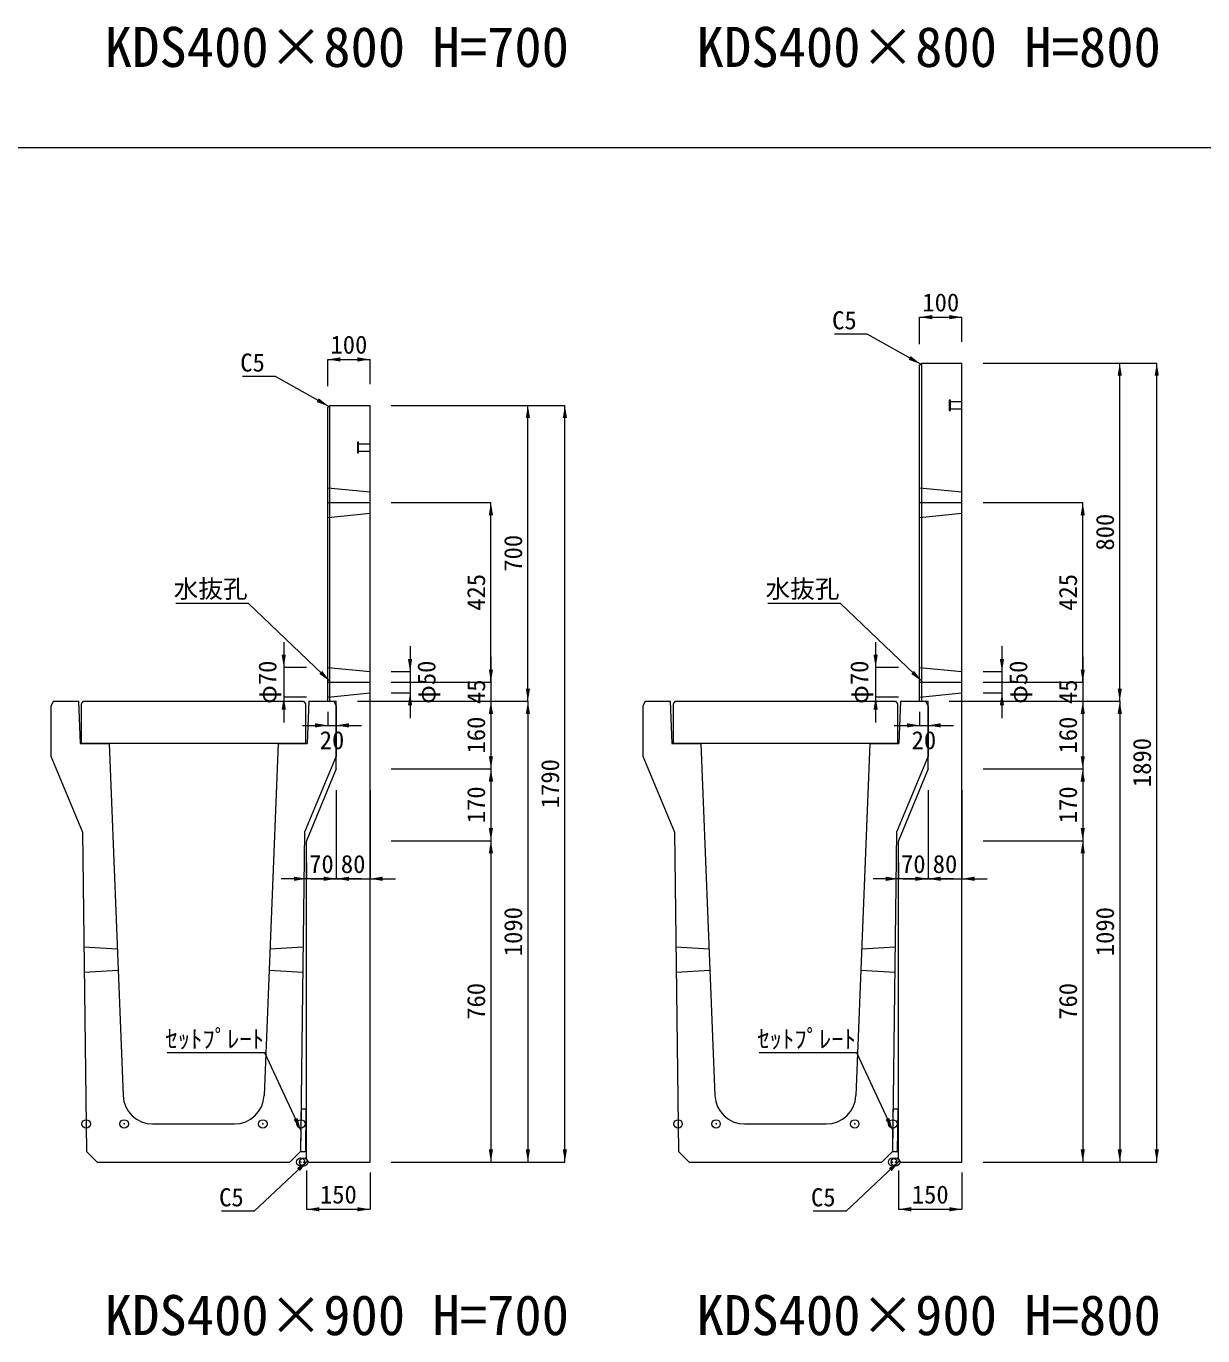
# Model space of a CAD drawing. Units: millimetres at full size, sheet at 1:40. Extents: x 172874 to 199766, y 869448 to 902797.
# Drawn here: x 179708 to 182491, y 872738 to 875836 of the extents above; entities that cross this region are included whole.
import ezdxf
from ezdxf.enums import TextEntityAlignment as Align

# ---------------------------------------------------------------- set-up
doc = ezdxf.new("R2010")
doc.units = ezdxf.units.MM
doc.header["$LTSCALE"] = 40
doc.header["$PDMODE"] = 32
doc.header["$PDSIZE"] = 20
for name, pattern in [('DASHED', [7.5, 6, -1.5]), ('USER2', [4.7625, 3.175, -1.5875]), ('USER3', [1.35, 0.75, -0.6])]:
    doc.linetypes.add(name, pattern=pattern)
for name, color, linetype, lineweight in [('セットプレート', 3, 'Continuous', 13), ('パネックスKDS', 2, 'Continuous', 13), ('図枠', 5, 'Continuous', 13), ('寸法線', 7, 'Continuous', 13), ('引出線', 4, 'Continuous', 13), ('本体', 2, 'Continuous', 13), ('補助線', 8, 'Continuous', 13), ('ｲﾝｻｰﾄ', 3, 'USER3', 5)]:
    doc.layers.add(name, color=color, linetype=linetype, lineweight=lineweight)
doc.layers.add('文字', color=7, linetype='Continuous')
doc.styles.add('ＭＳ ゴシック', font='')
doc.styles.get('ＭＳ ゴシック').set_extended_font_data('MS Gothic')

# ---------------------------------------------------------------- blocks, each defined once
blk = doc.blocks.new('filled_arrow')
at = {"color": 0, "linetype": 'Continuous', "lineweight": -2}
blk.add_solid([(7.5, 1.25), (0, 0), (7.5, -1.25)], dxfattribs=at)

msp = doc.modelspace()

# ---------------------------------------------------------------- linework, layer by layer
at = {"layer": 'セットプレート'}
for points in [[(180356.99, 873173.73), (180368.99, 873173.58), (180370.22, 873273.57), (180358.22, 873273.72)], [(181756.99, 873173.73), (181768.99, 873173.58), (181770.22, 873273.57), (181758.22, 873273.72)]]:
    msp.add_lwpolyline(points, close=True, dxfattribs=at)
at = {"layer": 'パネックスKDS'}
for p, q in [((181821.29, 875033.73), (181826.29, 875038.73)), ((181821.29, 874238.73), (181821.29, 875033.73)), ((181826.29, 875038.73), (181921.29, 875038.73)), ((181921.29, 873148.73), (181921.29, 875038.73)), ((180421.29, 874933.73), (180426.29, 874938.73)), ((180421.29, 874238.73), (180421.29, 874933.73)), ((180426.29, 874938.73), (180521.29, 874938.73)), ((180521.29, 873148.73), (180521.29, 874938.73)), ((180421.29, 874238.73), (180441.29, 874238.73)), ((180441.29, 874078.73), (180441.29, 874238.73)), ((181821.29, 874238.73), (181841.29, 874238.73)), ((181841.29, 874078.73), (181841.29, 874238.73)), ((180441.29, 874078.73), (180371.29, 873908.73)), ((181841.29, 874078.73), (181771.29, 873908.73)), ((180371.29, 873153.73), (180371.29, 873908.73)), ((181771.29, 873153.73), (181771.29, 873908.73)), ((180371.29, 873153.73), (180376.29, 873148.73)), ((181771.29, 873153.73), (181776.29, 873148.73)), ((180376.29, 873148.73), (180521.29, 873148.73)), ((181776.29, 873148.73), (181921.29, 873148.73))]:
    msp.add_line(p, q, dxfattribs=at)
at = {"layer": 'パネックスKDS', "lineweight": 5}
for p, q in [((181826.29, 874238.73), (181826.29, 875038.73)), ((180426.29, 874238.73), (180426.29, 874938.73))]:
    msp.add_line(p, q, dxfattribs=at)
at = {"layer": 'パネックスKDS', "linetype": 'DASHED', "lineweight": 9}
for p, q in [((180421.29, 874743.73), (180521.29, 874733.73)), ((181821.29, 874743.73), (181921.29, 874733.73)), ((180421.29, 874673.73), (180521.29, 874683.73)), ((181821.29, 874673.73), (181921.29, 874683.73)), ((180421.29, 874318.73), (180521.29, 874308.73)), ((181821.29, 874318.73), (181921.29, 874308.73)), ((180421.29, 874248.73), (180521.29, 874258.73)), ((181821.29, 874248.73), (181921.29, 874258.73))]:
    msp.add_line(p, q, dxfattribs=at)
at = {"layer": '図枠'}
msp.add_line((172874.21, 875548.33), (185274.21, 875548.33), dxfattribs=at)
msp.add_line((172874.21, 875548.33), (185274.21, 875548.33), dxfattribs=at)
at = {"layer": '寸法線'}
for p, q in [((181821.29, 875147.28), (181921.29, 875147.28)), ((181821.29, 875083.73), (181821.29, 875147.28)), ((181921.29, 875088.73), (181921.29, 875147.28)), ((180421.29, 875047.28), (180521.29, 875047.28)), ((180421.29, 874983.73), (180421.29, 875047.28)), ((180521.29, 874988.73), (180521.29, 875047.28)), ((181971.29, 875038.73), (182382.13, 875038.73)), ((181971.29, 875038.73), (182294.63, 875038.73)), ((182294.63, 874238.73), (182294.63, 875038.73)), ((182382.13, 873148.73), (182382.13, 875038.73)), ((180571.29, 874938.73), (180982.13, 874938.73)), ((180571.29, 874938.73), (180894.63, 874938.73)), ((180894.63, 874238.73), (180894.63, 874938.73)), ((180982.13, 873148.73), (180982.13, 874938.73)), ((180571.29, 874708.73), (180807.13, 874708.73)), ((180807.13, 874283.73), (180807.13, 874708.73)), ((181971.29, 874708.73), (182207.13, 874708.73)), ((182207.13, 874283.73), (182207.13, 874708.73)), ((180317.22, 874378.73), (180317.22, 874188.73)), ((180615.96, 874368.73), (180615.96, 874198.73)), ((181717.22, 874378.73), (181717.22, 874188.73)), ((182015.96, 874368.73), (182015.96, 874198.73)), ((180807.13, 874343.73), (180807.13, 874178.73)), ((182207.13, 874343.73), (182207.13, 874178.73)), ((180371.29, 874318.73), (180317.22, 874318.73)), ((180571.29, 874308.73), (180615.96, 874308.73)), ((181771.29, 874318.73), (181717.22, 874318.73)), ((181971.29, 874308.73), (182015.96, 874308.73)), ((180571.29, 874283.73), (180807.13, 874283.73)), ((180571.29, 874283.73), (180807.13, 874283.73)), ((181971.29, 874283.73), (182207.13, 874283.73)), ((181971.29, 874283.73), (182207.13, 874283.73)), ((180371.29, 874248.73), (180317.22, 874248.73)), ((180491.29, 874238.73), (180894.63, 874238.73)), ((180491.29, 874238.73), (180807.13, 874238.73)), ((180571.29, 874258.73), (180615.96, 874258.73)), ((180571.29, 874238.73), (180894.63, 874238.73)), ((180571.29, 874238.73), (180807.13, 874238.73)), ((180807.13, 874238.73), (180807.13, 874078.73)), ((180894.63, 874238.73), (180894.63, 873148.73)), ((181771.29, 874248.73), (181717.22, 874248.73)), ((181891.29, 874238.73), (182294.63, 874238.73)), ((181891.29, 874238.73), (182207.13, 874238.73)), ((181971.29, 874258.73), (182015.96, 874258.73)), ((181971.29, 874238.73), (182294.63, 874238.73)), ((181971.29, 874238.73), (182207.13, 874238.73)), ((182207.13, 874238.73), (182207.13, 874078.73)), ((182294.63, 874238.73), (182294.63, 873148.73)), ((180421.29, 874213.73), (180421.29, 874181.65)), ((180441.29, 874213.73), (180441.29, 874181.65)), ((181821.29, 874213.73), (181821.29, 874181.65)), ((181841.29, 874213.73), (181841.29, 874181.65)), ((180361.29, 874181.65), (180501.29, 874181.65)), ((181761.29, 874181.65), (181901.29, 874181.65)), ((180571.29, 874078.73), (180807.13, 874078.73)), ((180571.29, 874078.73), (180807.13, 874078.73)), ((180807.13, 874078.73), (180807.13, 873908.73)), ((181971.29, 874078.73), (182207.13, 874078.73)), ((181971.29, 874078.73), (182207.13, 874078.73)), ((182207.13, 874078.73), (182207.13, 873908.73)), ((180441.29, 874028.73), (180441.29, 873818.73)), ((180521.29, 874028.73), (180521.29, 873818.73)), ((181841.29, 874028.73), (181841.29, 873818.73)), ((181921.29, 874028.73), (181921.29, 873818.73)), ((180571.29, 873908.73), (180807.13, 873908.73)), ((180571.29, 873908.73), (180807.13, 873908.73)), ((180807.13, 873908.73), (180807.13, 873148.73)), ((181971.29, 873908.73), (182207.13, 873908.73)), ((181971.29, 873908.73), (182207.13, 873908.73)), ((182207.13, 873908.73), (182207.13, 873148.73)), ((180371.29, 873856.99), (180371.29, 873818.73)), ((180441.29, 873858.73), (180441.29, 873818.73)), ((181771.29, 873856.99), (181771.29, 873818.73)), ((181841.29, 873858.73), (181841.29, 873818.73)), ((180501.29, 873818.73), (180311.29, 873818.73)), ((180381.29, 873818.73), (180581.29, 873818.73)), ((181901.29, 873818.73), (181711.29, 873818.73)), ((181781.29, 873818.73), (181981.29, 873818.73)), ((180371.29, 873128.73), (180371.29, 873036.93)), ((180521.29, 873123.73), (180521.29, 873036.93)), ((180571.29, 873148.73), (180982.13, 873148.73)), ((180571.29, 873148.73), (180894.63, 873148.73)), ((180571.29, 873148.73), (180807.13, 873148.73)), ((181771.29, 873128.73), (181771.29, 873036.93)), ((181921.29, 873123.73), (181921.29, 873036.93)), ((181971.29, 873148.73), (182382.13, 873148.73)), ((181971.29, 873148.73), (182294.63, 873148.73)), ((181971.29, 873148.73), (182207.13, 873148.73)), ((180371.29, 873036.93), (180521.29, 873036.93)), ((181771.29, 873036.93), (181921.29, 873036.93))]:
    msp.add_line(p, q, dxfattribs=at)
at = {"layer": '引出線'}
for points in [[(181823.79, 875036.23), (181697.42, 875107.3), (181619.65, 875107.3)], [(180423.79, 874936.23), (180297.42, 875007.3), (180219.65, 875007.3)], [(180426.29, 874286.23), (180233.83, 874469.68), (180062.09, 874469.68)], [(181826.29, 874286.23), (181633.83, 874469.68), (181462.09, 874469.68)], [(180357.61, 873223.72), (180272.77, 873407.19), (180041.41, 873407.19)], [(181757.61, 873223.72), (181672.77, 873407.19), (181441.41, 873407.19)], [(180373.79, 873151.23), (180247.42, 873032.58), (180169.65, 873032.58)], [(181773.79, 873151.23), (181647.42, 873032.58), (181569.65, 873032.58)]]:
    msp.add_lwpolyline(points, dxfattribs=at)
at = {"layer": '本体'}
for p, q in [((179772.29, 874238.73), (179766.29, 874226.73)), ((179772.29, 874238.73), (179831.29, 874238.73)), ((179831.29, 874238.73), (179835.29, 874138.73)), ((180376.29, 874238.73), (180372.29, 874138.73)), ((180376.29, 874238.73), (180435.29, 874238.73)), ((180435.29, 874238.73), (180441.29, 874226.73)), ((181172.29, 874238.73), (181166.29, 874226.73)), ((181172.29, 874238.73), (181231.29, 874238.73)), ((181231.29, 874238.73), (181235.29, 874138.73)), ((181776.29, 874238.73), (181772.29, 874138.73)), ((181776.29, 874238.73), (181835.29, 874238.73)), ((181835.29, 874238.73), (181841.29, 874226.73)), ((179766.29, 874226.73), (179766.29, 874108.73)), ((180441.29, 874226.73), (180441.29, 874108.73)), ((181166.29, 874226.73), (181166.29, 874108.73)), ((181841.29, 874226.73), (181841.29, 874108.73)), ((179835.29, 874138.73), (179903.79, 874138.73)), ((179903.79, 874138.73), (179937.1, 873305.93)), ((180303.79, 874138.73), (180270.48, 873305.93)), ((180303.79, 874138.73), (180372.29, 874138.73)), ((181235.29, 874138.73), (181303.79, 874138.73)), ((181303.79, 874138.73), (181337.1, 873305.93)), ((181703.79, 874138.73), (181670.48, 873305.93)), ((181703.79, 874138.73), (181772.29, 874138.73)), ((179766.29, 874108.73), (179841.29, 873928.73)), ((180441.29, 874108.73), (180366.29, 873928.73)), ((181166.29, 874108.73), (181241.29, 873928.73)), ((181841.29, 874108.73), (181766.29, 873928.73)), ((179841.29, 873928.73), (179850.59, 873173.73)), ((180366.29, 873928.73), (180356.99, 873173.73)), ((181241.29, 873928.73), (181250.59, 873173.73)), ((181766.29, 873928.73), (181756.99, 873173.73)), ((180007.05, 873238.73), (180200.54, 873238.73)), ((181407.05, 873238.73), (181600.54, 873238.73)), ((179850.59, 873173.73), (179875.9, 873148.73)), ((180331.68, 873148.73), (180356.99, 873173.73)), ((181250.59, 873173.73), (181275.9, 873148.73)), ((181731.68, 873148.73), (181756.99, 873173.73)), ((179875.9, 873148.73), (180331.68, 873148.73)), ((181275.9, 873148.73), (181731.68, 873148.73))]:
    msp.add_line(p, q, dxfattribs=at)
at = {"layer": '本体', "linetype": 'USER2'}
for p, q in [((179844.63, 873657.73), (179923.23, 873652.73)), ((180284.35, 873652.73), (180362.95, 873657.73)), ((181244.63, 873657.73), (181323.23, 873652.73)), ((181684.35, 873652.73), (181762.95, 873657.73)), ((179845.37, 873597.73), (179925.23, 873602.73)), ((180282.35, 873602.73), (180362.21, 873597.73)), ((181245.37, 873597.73), (181325.23, 873602.73)), ((181682.35, 873602.73), (181762.21, 873597.73))]:
    msp.add_line(p, q, dxfattribs=at)
at = {"layer": '本体', "lineweight": 20}
for points in [[(179838.79, 874232.73), (179843.79, 874238.73), (180363.79, 874238.73), (180368.79, 874232.73), (180368.79, 874138.73), (179838.79, 874138.73)], [(181238.79, 874232.73), (181243.79, 874238.73), (181763.79, 874238.73), (181768.79, 874232.73), (181768.79, 874138.73), (181238.79, 874138.73)]]:
    msp.add_lwpolyline(points, close=True, dxfattribs=at)
at = {"layer": '本体'}
for centre, start, end in [((180007.05, 873308.73), 182.29061, 270), ((180200.54, 873308.73), 270, 357.70939), ((181407.05, 873308.73), 182.29061, 270), ((181600.54, 873308.73), 270, 357.70939)]:
    msp.add_arc(centre, 70, start, end, dxfattribs=at)
at = {"layer": '補助線'}
for p, q in [((180421.29, 874708.73), (180521.29, 874708.73)), ((181821.29, 874708.73), (181921.29, 874708.73)), ((180421.29, 874283.73), (180521.29, 874283.73)), ((181821.29, 874283.73), (181921.29, 874283.73))]:
    msp.add_line(p, q, dxfattribs=at)
for p in [(179849.79, 873238.73), (179939.79, 873238.73), (180267.79, 873238.73), (180357.79, 873238.73), (181249.79, 873238.73), (181339.79, 873238.73), (181667.79, 873238.73), (181757.79, 873238.73), (180357.29, 873148.73), (180364.29, 873148.73), (180364.29, 873148.73), (181757.29, 873148.73), (181764.29, 873148.73), (181764.29, 873148.73)]:
    msp.add_point(p, dxfattribs=at)
at = {"layer": 'ｲﾝｻｰﾄ'}
for p, q in [((181891.29, 874951.23), (181891.29, 874926.23)), ((181894.29, 874951.23), (181891.29, 874951.23)), ((181894.29, 874926.23), (181894.29, 874951.23)), ((181891.29, 874926.23), (181894.29, 874926.23)), ((181921.29, 874947.23), (181894.29, 874947.23)), ((181894.29, 874930.23), (181921.29, 874930.23)), ((180491.29, 874851.23), (180491.29, 874826.23)), ((180494.29, 874851.23), (180491.29, 874851.23)), ((180491.29, 874826.23), (180494.29, 874826.23)), ((180494.29, 874826.23), (180494.29, 874851.23)), ((180521.29, 874847.23), (180494.29, 874847.23)), ((180494.29, 874830.23), (180521.29, 874830.23))]:
    msp.add_line(p, q, dxfattribs=at)

# ---------------------------------------------------------------- block references
at = {"layer": '寸法線', "xscale": 4, "yscale": 4}
for p in [(181821.29, 875147.28), (180421.29, 875047.28), (180441.29, 874181.65), (181841.29, 874181.65), (180441.29, 873818.73), (180521.29, 873818.73), (181841.29, 873818.73), (181921.29, 873818.73), (180371.29, 873036.93), (181771.29, 873036.93)]:
    msp.add_blockref('filled_arrow', p, dxfattribs=at)
for p, rotation in [((181921.29, 875147.28), 180), ((180521.29, 875047.28), 180), ((182294.63, 875038.73), 270), ((182382.13, 875038.73), 270), ((180894.63, 874938.73), 270), ((180982.13, 874938.73), 270), ((180807.13, 874708.73), 270), ((182207.13, 874708.73), 270), ((180317.22, 874318.73), 90), ((180615.96, 874308.73), 90), ((181717.22, 874318.73), 90), ((182015.96, 874308.73), 90), ((180807.13, 874283.73), 90), ((180807.13, 874283.73), 90), ((182207.13, 874283.73), 90), ((182207.13, 874283.73), 90), ((180894.63, 874238.73), 90), ((182294.63, 874238.73), 90), ((180317.22, 874248.73), 270), ((180615.96, 874258.73), 270), ((180807.13, 874238.73), 270), ((180807.13, 874238.73), 270), ((180894.63, 874238.73), 270), ((181717.22, 874248.73), 270), ((182015.96, 874258.73), 270), ((182207.13, 874238.73), 270), ((182207.13, 874238.73), 270), ((182294.63, 874238.73), 270), ((180421.29, 874181.65), 180), ((181821.29, 874181.65), 180), ((180807.13, 874078.73), 90), ((182207.13, 874078.73), 90), ((180807.13, 874078.73), 270), ((182207.13, 874078.73), 270), ((180807.13, 873908.73), 90), ((182207.13, 873908.73), 90), ((180807.13, 873908.73), 270), ((182207.13, 873908.73), 270), ((180371.29, 873818.73), 180), ((180441.29, 873818.73), 180), ((181771.29, 873818.73), 180), ((181841.29, 873818.73), 180), ((180807.13, 873148.73), 90), ((180894.63, 873148.73), 90), ((180982.13, 873148.73), 90), ((182207.13, 873148.73), 90), ((182294.63, 873148.73), 90), ((182382.13, 873148.73), 90), ((180521.29, 873036.93), 180), ((181921.29, 873036.93), 180)]:
    msp.add_blockref('filled_arrow', p, dxfattribs=dict(at, rotation=rotation))
at = {"layer": '引出線', "xscale": 4, "yscale": 4}
for p, rotation in [((181823.79, 875036.23), 150.6), ((180423.79, 874936.23), 150.6), ((180426.29, 874286.23), 136.4), ((181826.29, 874286.23), 136.4), ((180357.61, 873223.72), 114.8), ((181757.61, 873223.72), 114.8), ((180373.79, 873151.23), 223.2), ((181773.79, 873151.23), 223.2)]:
    msp.add_blockref('filled_arrow', p, dxfattribs=dict(at, rotation=rotation))

# ---------------------------------------------------------------- texts
at = {"layer": '寸法線', "style": 'ＭＳ ゴシック'}
for s, p in [('100', (181871.29, 875182.28)), ('100', (180471.29, 875082.28)), ('20', (180431.29, 874146.65)), ('20', (181831.29, 874146.65)), ('70', (180406.29, 873853.73)), ('80', (180481.29, 873853.73)), ('70', (181806.29, 873853.73)), ('80', (181881.29, 873853.73)), ('150', (180446.29, 873071.93)), ('150', (181846.29, 873071.93))]:
    msp.add_text(s, height=42.72, dxfattribs=at).set_placement(p, align=Align.MIDDLE_CENTER)
for s, p in [('800', (182259.63, 874638.73)), ('700', (180859.63, 874588.73)), ('425', (180772.13, 874496.23)), ('425', (182172.13, 874496.23)), ('φ70', (180278.56, 874283.73)), ('φ50', (180654.62, 874283.73)), ('φ70', (181678.56, 874283.73)), ('φ50', (182054.62, 874283.73)), ('45', (180772.13, 874261.23)), ('45', (182172.13, 874261.23)), ('160', (180772.13, 874158.73)), ('160', (182172.13, 874158.73)), ('1890', (182347.13, 874093.73)), ('1790', (180947.13, 874043.73)), ('170', (180772.13, 873993.73)), ('170', (182172.13, 873993.73)), ('1090', (180859.63, 873693.73)), ('1090', (182259.63, 873693.73)), ('760', (180772.13, 873528.73)), ('760', (182172.13, 873528.73))]:
    msp.add_text(s, height=42.72, rotation=90, dxfattribs=at).set_placement(p, align=Align.MIDDLE_CENTER)
at = {"layer": '引出線', "style": 'ＭＳ ゴシック'}
for s, p in [('C5', (181672.42, 875161.3)), ('C5', (180272.42, 875061.3)), ('水抜孔', (180231.58, 874525.96)), ('水抜孔', (181631.58, 874525.96)), ('ｾｯﾄﾌﾟﾚｰﾄ', (180270.52, 873461.19)), ('ｾｯﾄﾌﾟﾚｰﾄ', (181670.52, 873461.19)), ('C5', (180222.42, 873086.58)), ('C5', (181622.42, 873086.58))]:
    msp.add_text(s, height=42.72, dxfattribs=at).set_placement(p, align=Align.TOP_RIGHT)
at = {"layer": '文字', "style": 'ＭＳ ゴシック'}
for s, p in [('KDS400×800 H=700', (179893.87, 875710.66)), ('KDS400×800 H=800', (181293.87, 875710.66)), ('KDS400×900 H=700', (179893.87, 872710.66)), ('KDS400×900 H=800', (181293.87, 872710.66))]:
    msp.add_text(s, height=94.94, dxfattribs=at).set_placement(p, align=Align.BOTTOM_LEFT)

doc.saveas('drawing.dxf')
